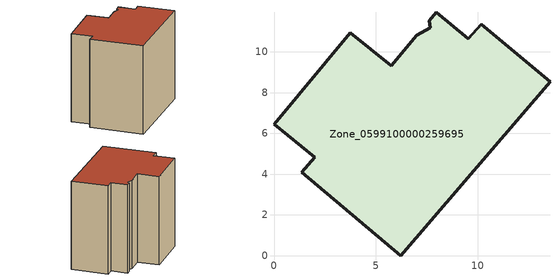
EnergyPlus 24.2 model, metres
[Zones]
Zone_0599100000259695
 floor ground (C_G): 1.99,4.84 0,6.45 3.73,10.95 5.75,9.32 7.01,10.81 7.67,11.18 7.61,11.53 7.96,11.95 9.54,10.64 10.16,11.37 13.54,8.53 6.22,0 1.36,4.1 z0
 wall outside (C_F): 13.54,8.53 10.16,11.37 9.54,10.64 7.96,11.95 7.61,11.53 7.67,11.18 7.01,10.81 5.75,9.32 3.73,10.95 0,6.45 1.99,4.84 1.36,4.1 6.22,0 13.54,8.53 z0:10.82
 roof outside (C_R): 7.67,11.18 7.01,10.81 5.75,9.32 3.73,10.95 0,6.45 1.99,4.84 1.36,4.1 6.22,0 13.54,8.53 10.16,11.37 9.54,10.64 7.96,11.95 7.61,11.53 z10.82
[BUILDING]
Pand.0599100000259695: North Axis=0; Terrain=City; Loads Convergence Tolerance Value=0.04; Temperature Convergence Tolerance Value=0.4; Solar Distribution=FullExterior; Maximum Number of Warmup Days=25; Minimum Number of Warmup Days=1
[Site:Location]
Rotterdam.The.Hague.AP_ZH_NLD Design_Conditions: Latitude=51.96; Longitude=4.45; Time Zone=1; Elevation=-4.5
[SITE:GROUNDTEMPERATURE:BUILDINGSURFACE]
18, 18, 18, 18, 18, 18, 18, 18, 18, 18, 18, 18
[MATERIAL] Thermal Absorptance=0.9; Solar Absorptance=0.7; Visible Absorptance=0.7
Name | Roughness | Thickness | Conductivity | Density | Specific Heat
G.TC.1946 | MediumSmooth | 0.15 | 1 | 540 | 1210
F.TC.1946 | Rough | 0.3 | 0.857143 | 1920 | 840
R.TC.1946 | MediumRough | 0.2 | 0.909091 | 1500 | 1000
[CONSTRUCTION]
C_G: G.TC.1946
C_F: F.TC.1946
C_R: R.TC.1946
[ZONE]
Zone_0599100000259695: Type=1; Multiplier=1; Ceiling Height=Autocalculate; Volume=Autocalculate; Floor Area=autocalculate; Part of Total Floor Area=Yes
[ZONEINFILTRATION:DESIGNFLOWRATE]
Infil_Zone_0599100000259695: Zone or ZoneList or Space or SpaceList=Zone_0599100000259695; Schedule=AlwaysOn; Design Flow Rate Calculation Method=Flow/Area; Flow Rate per Floor Area=0.003; Constant Term Coefficient=1; Temperature Term Coefficient=0; Velocity Term Coefficient=0; Velocity Squared Term Coefficient=0
[HVACTEMPLATE:ZONE:IDEALLOADSAIRSYSTEM]
Zone_0599100000259695: Maximum Heating Supply Air Temperature=50; Minimum Cooling Supply Air Temperature=13; Maximum Heating Supply Air Humidity Ratio=0.0156; Minimum Cooling Supply Air Humidity Ratio=0.0077; Heating Limit=NoLimit; Cooling Limit=NoLimit; Dehumidification Control Type=ConstantSensibleHeatRatio; Cooling Sensible Heat Ratio=0.7; Dehumidification Setpoint=60; Humidification Control Type=None; Humidification Setpoint=30; Outdoor Air Method=None; Outdoor Air Flow Rate per Person=0.00944; Outdoor Air Flow Rate per Zone Floor Area=0; Outdoor Air Flow Rate per Zone=0; Demand Controlled Ventilation Type=None; Outdoor Air Economizer Type=NoEconomizer; Heat Recovery Type=None; Sensible Heat Recovery Effectiveness=0.7; Latent Heat Recovery Effectiveness=0.65
[ZONECONTROL:THERMOSTAT]
ThermostatControl_Zone_0599100000259695: Zone or ZoneList=Zone_0599100000259695; Control Type Schedule=DualSetpointControlType; Control 1=Thermostat_Zone_0599100000259695; Temperature Difference Between Cutout And Setpoint=0
[THERMOSTATSETPOINT:DUALSETPOINT]
Thermostat_Zone_0599100000259695: Heating Setpoint Temperature Schedule=HeatingSetpoint_Zone_0599100000259695; Cooling Setpoint Temperature Schedule=CoolingSetpoint_Zone_0599100000259695
[SCHEDULE:COMPACT]
HeatingSetpoint_Zone_0599100000259695: Through: 12/31, For: AllDays, Until: 24:00, 21
CoolingSetpoint_Zone_0599100000259695: Through: 12/31, For: AllDays, Until: 24:00, 24
DualSetpointControlType: Through: 12/31, For: AllDays, Until: 24:00, 4
AlwaysOn: Through: 12/31, For: AllDays, Until: 24:00, 1
